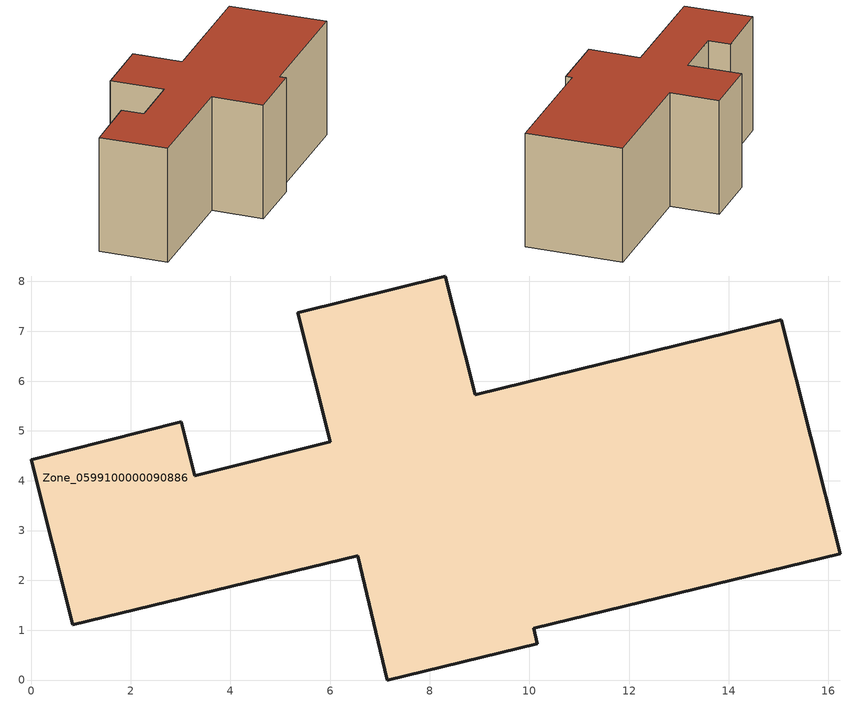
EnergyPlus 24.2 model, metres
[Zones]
Zone_0599100000090886
 floor ground (C_G): 6.55,2.49 0.83,1.11 0,4.42 3.01,5.18 3.28,4.1 6,4.78 5.35,7.37 8.31,8.11 8.91,5.73 15.06,7.23 16.24,2.53 10.09,1.04 10.16,0.73 7.15,0 z0
 wall outside (C_F): 8.91,5.73 8.31,8.11 5.35,7.37 6,4.78 3.28,4.1 3.01,5.18 0,4.42 0.83,1.11 6.55,2.49 7.15,0 10.16,0.73 10.09,1.04 16.24,2.53 15.06,7.23 8.91,5.73 z0:5.88
 roof outside (C_R): 16.24,2.53 15.06,7.23 8.91,5.73 8.31,8.11 5.35,7.37 6,4.78 3.28,4.1 3.01,5.18 0,4.42 0.83,1.11 6.55,2.49 7.15,0 10.16,0.73 10.09,1.04 z5.88
[BUILDING]
Pand.0599100000090886: North Axis=0; Terrain=City; Loads Convergence Tolerance Value=0.04; Temperature Convergence Tolerance Value=0.4; Solar Distribution=FullExterior; Maximum Number of Warmup Days=25; Minimum Number of Warmup Days=1
[Site:Location]
Rotterdam.The.Hague.AP_ZH_NLD Design_Conditions: Latitude=51.96; Longitude=4.45; Time Zone=1; Elevation=-4.5
[SITE:GROUNDTEMPERATURE:BUILDINGSURFACE]
18, 18, 18, 18, 18, 18, 18, 18, 18, 18, 18, 18
[MATERIAL] Thermal Absorptance=0.9; Solar Absorptance=0.7; Visible Absorptance=0.7
Name | Roughness | Thickness | Conductivity | Density | Specific Heat
G.TI.1965-1974 | MediumSmooth | 0.15 | 0.882353 | 540 | 1210
F.TI.1965-1974 | Rough | 0.3 | 0.697674 | 1920 | 840
R.TI.1965-1974 | MediumRough | 0.2 | 0.232558 | 1500 | 1000
[CONSTRUCTION]
C_G: G.TI.1965-1974
C_F: F.TI.1965-1974
C_R: R.TI.1965-1974
[ZONE]
Zone_0599100000090886: Type=1; Multiplier=1; Ceiling Height=Autocalculate; Volume=Autocalculate; Floor Area=autocalculate; Part of Total Floor Area=Yes
[ZONEINFILTRATION:DESIGNFLOWRATE]
Infil_Zone_0599100000090886: Zone or ZoneList or Space or SpaceList=Zone_0599100000090886; Schedule=AlwaysOn; Design Flow Rate Calculation Method=Flow/Area; Flow Rate per Floor Area=0.003; Constant Term Coefficient=1; Temperature Term Coefficient=0; Velocity Term Coefficient=0; Velocity Squared Term Coefficient=0
[HVACTEMPLATE:ZONE:IDEALLOADSAIRSYSTEM]
Zone_0599100000090886: Maximum Heating Supply Air Temperature=50; Minimum Cooling Supply Air Temperature=13; Maximum Heating Supply Air Humidity Ratio=0.0156; Minimum Cooling Supply Air Humidity Ratio=0.0077; Heating Limit=NoLimit; Cooling Limit=NoLimit; Dehumidification Control Type=ConstantSensibleHeatRatio; Cooling Sensible Heat Ratio=0.7; Dehumidification Setpoint=60; Humidification Control Type=None; Humidification Setpoint=30; Outdoor Air Method=None; Outdoor Air Flow Rate per Person=0.00944; Outdoor Air Flow Rate per Zone Floor Area=0; Outdoor Air Flow Rate per Zone=0; Demand Controlled Ventilation Type=None; Outdoor Air Economizer Type=NoEconomizer; Heat Recovery Type=None; Sensible Heat Recovery Effectiveness=0.7; Latent Heat Recovery Effectiveness=0.65
[ZONECONTROL:THERMOSTAT]
ThermostatControl_Zone_0599100000090886: Zone or ZoneList=Zone_0599100000090886; Control Type Schedule=DualSetpointControlType; Control 1=Thermostat_Zone_0599100000090886; Temperature Difference Between Cutout And Setpoint=0
[THERMOSTATSETPOINT:DUALSETPOINT]
Thermostat_Zone_0599100000090886: Heating Setpoint Temperature Schedule=HeatingSetpoint_Zone_0599100000090886; Cooling Setpoint Temperature Schedule=CoolingSetpoint_Zone_0599100000090886
[SCHEDULE:COMPACT]
HeatingSetpoint_Zone_0599100000090886: Through: 12/31, For: AllDays, Until: 24:00, 21
CoolingSetpoint_Zone_0599100000090886: Through: 12/31, For: AllDays, Until: 24:00, 24
DualSetpointControlType: Through: 12/31, For: AllDays, Until: 24:00, 4
AlwaysOn: Through: 12/31, For: AllDays, Until: 24:00, 1
